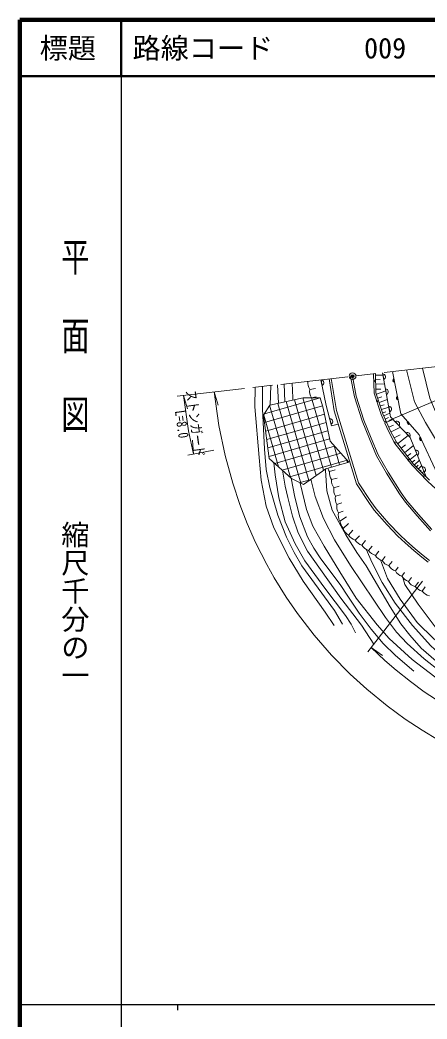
# Model space of a CAD drawing. Units: millimetres at full size, sheet at 1:1000; details may follow other scales. Extents: x 40000 to 680000, y 20000 to 380000.
# Drawn here: x 40000 to 112330, y 202409 to 380000 of the extents above; entities that cross this region are included whole.
import ezdxf
from ezdxf.enums import TextEntityAlignment as Align

# ---------------------------------------------------------------- set-up
doc = ezdxf.new("R2010")
doc.units = ezdxf.units.MM
doc.header["$LTSCALE"] = 1000
doc.header["$PDMODE"] = 32
doc.header["$PDSIZE"] = 500
doc.linetypes.add('CHAIN', pattern=[18.5, 12, -1.5, 3.5, -1.5])
for name, color, linetype, lineweight in [('M-BGD', 7, 'Continuous', 13), ('M-BMK', 2, 'CHAIN', 13), ('M-BMK-ROW', 30, 'Continuous', 13), ('M-BMK-SRVR', 3, 'Continuous', 13), ('M-STR-HTXT', 7, 'Continuous', 13), ('M-TTL', 2, 'Continuous', 140), ('M-TTL-BAND', 7, 'Continuous', 25), ('M-TTL-LINE', 7, 'Continuous', 50)]:
    doc.layers.add(name, color=color, linetype=linetype, lineweight=lineweight)
doc.layers.add('M-OTRS', color=6, linetype='Continuous')
doc.layers.add('M-TTL-TXT', color=7, linetype='Continuous')
doc.styles.add('@ＭＳ ゴシック', font='')
doc.styles.add('ＭＳ ゴシック', font='')
doc.styles.get('@ＭＳ ゴシック').set_extended_font_data('@MS Gothic')
doc.styles.get('ＭＳ ゴシック').set_extended_font_data('MS Gothic')

msp = doc.modelspace()

# ---------------------------------------------------------------- hatches: boundary and pattern name
at = {"layer": 'M-BGD'}
for points in [[(106454, 316242), (106577, 315628, -0.84072)], [(102868, 315668), (102861, 315968, -0.41421), (103015, 315822, -0.41421)], [(107086, 313094), (107209, 312481, -0.84072)], [(103461, 312030), (103367, 312315, -0.41421), (103556, 312220, -0.41421)], [(108894, 308631), (109303, 308157, -0.84072)], [(111150, 305812), (111412, 305244, -0.84072)], [(106587, 304758), (106448, 305024, -1)], [(109061, 301616), (108875, 301851, -1)], [(111774, 298681), (111564, 298896, -1)]]:
    msp.add_hatch(color=256, dxfattribs=at).paths.add_polyline_path(points)

# ---------------------------------------------------------------- linework, layer by layer
for p, q in [((103192, 316841), (104512, 316869)), ((104474, 317078), (104652, 316103)), ((106577, 315628), (106454, 316242)), ((84581, 315029), (84477, 311549)), ((85934, 311870), (85735, 315161)), ((86943, 315300), (87091, 312125)), ((91483, 314317), (92486, 314465)), ((93497, 316001), (93691, 315029)), ((102868, 315668), (102861, 315968)), ((103209, 316055), (103995, 316072)), ((103227, 315269), (104798, 315303)), ((103246, 314382), (104133, 314402)), ((104962, 314404), (105140, 313429)), ((93348, 312844), (83448, 309990)), ((90233, 312817), (93944, 299946)), ((91788, 312839), (95340, 300518)), ((91801, 312851), (92637, 312984)), ((103339, 313508), (105023, 314067)), ((103584, 312770), (104322, 313015)), ((107209, 312481), (107086, 313094)), ((93763, 311403), (83473, 308436)), ((84367, 311506), (88069, 298663)), ((85830, 311847), (89912, 297687)), ((87298, 312171), (91347, 298125)), ((88766, 312494), (92645, 299036)), ((103461, 312030), (103367, 312315)), ((103829, 312032), (105305, 312523)), ((104044, 311386), (104691, 311601)), ((104259, 310739), (105552, 311169)), ((105521, 311336), (105699, 310361)), ((83309, 309761), (85965, 300549)), ((94099, 309938), (83670, 306932)), ((95038, 309105), (95297, 308149)), ((104445, 310180), (105004, 310366)), ((104665, 309634), (105745, 310106)), ((104916, 309060), (105491, 309311)), ((94403, 308465), (83866, 305427)), ((95384, 307828), (96569, 308148)), ((105168, 308486), (106316, 308988)), ((105544, 307626), (106403, 308002)), ((105931, 306772), (107595, 307640)), ((106685, 308598), (107367, 307879)), ((109303, 308157), (108894, 308631)), ((94707, 306992), (84062, 303923)), ((95012, 305518), (84259, 302418)), ((106490, 305701), (107561, 306259)), ((107101, 304663), (108997, 306161)), ((108567, 306615), (109249, 305896)), ((111412, 305244), (111150, 305812)), ((95896, 304212), (85289, 301154)), ((95808, 304309), (96780, 300937)), ((106587, 304758), (106448, 305024)), ((107725, 303873), (108515, 304497)), ((108349, 303082), (109929, 304330)), ((97009, 302972), (86607, 299973)), ((108832, 302471), (109444, 302954)), ((109315, 301859), (110539, 302825)), ((110262, 303509), (110633, 302591)), ((98122, 301732), (87926, 298792)), ((98108, 301747), (98221, 301357)), ((109061, 301616), (108875, 301851)), ((109694, 301379), (110174, 301758)), ((110090, 300913), (110967, 301767)), ((110439, 300555), (110731, 300839)), ((110788, 300196), (111372, 300765)), ((111455, 300561), (111827, 299642)), ((94997, 299738), (96000, 300056)), ((95379, 298288), (96358, 298558)), ((111136, 299838), (111282, 299980)), ((111485, 299480), (111777, 299764)), ((111774, 298681), (111564, 298896)), ((91569, 298281), (89766, 297761)), ((95762, 296837), (96726, 297144)), ((96057, 295368), (96952, 295608)), ((96317, 293890), (97187, 294139)), ((96578, 292413), (97432, 292698)), ((96838, 290936), (98043, 291658)), ((97425, 289601), (98383, 290498)), ((98370, 288444), (99129, 289291)), ((99564, 287537), (100331, 288285)), ((100758, 286629), (101416, 287458)), ((101953, 285722), (102603, 286491)), ((103147, 284814), (103748, 285566)), ((104341, 283907), (104917, 284636)), ((105536, 282999), (106139, 283737)), ((106706, 282061), (107230, 282711)), ((107875, 281121), (108332, 281805)), ((109044, 280181), (109579, 280904)), ((110238, 279276), (110826, 280093)), ((111490, 278449), (111994, 279211))]:
    msp.add_line(p, q, dxfattribs=at)
for points in [[(111498, 318109), (112855, 312802), (113858, 310412), (115581, 307428), (118498, 302555), (120438, 300040), (122785, 297609), (125399, 295247), (129165, 292423), (133086, 289894), (136995, 287630), (143443, 284933)], [(94923, 316213), (95860, 310499), (99772, 297537), (102014, 294197), (102951, 292878), (105231, 290246), (107145, 288237), (108445, 287029), (109984, 285700), (111387, 284490), (112519, 283621)], [(95321, 316258), (96250, 310590), (100137, 297711), (102344, 294424), (103266, 293126), (105527, 290515), (107426, 288522), (108712, 287327), (110246, 286002), (111639, 284800), (112757, 283943)], [(102836, 317118), (102911, 313688), (104175, 309882), (104722, 308630)], [(103186, 317158), (103259, 313748), (104502, 310007), (105846, 306934), (106896, 304922), (109941, 301067), (112743, 298188)], [(104434, 317301), (105862, 309466), (109331, 305809), (112182, 298763)], [(114178, 299243), (110952, 306242), (107704, 310014), (106201, 317503)], [(108681, 317787), (110090, 312137), (112074, 308426), (115415, 302799), (117875, 299423), (120347, 296641), (124119, 293436), (136219, 285098), (137795, 284358)], [(81785, 314709), (81730, 311226), (82509, 302241), (82883, 298219), (83773, 293593), (85103, 289699), (87835, 284320), (90339, 280232), (94257, 274709), (95860, 272374)], [(97325, 272595), (95886, 275004), (90077, 282963), (88733, 285356), (87379, 288058), (85833, 291977), (84419, 296904), (83767, 300116), (83453, 303728), (83123, 310899), (83094, 314859)], [(88486, 312432), (88486, 312853), (88363, 315462)], [(95384, 307828), (94404, 311452), (93487, 316048)], [(104843, 308355), (105531, 306783), (106601, 304731), (109677, 300836), (112498, 297937), (115367, 295277), (119255, 291835), (124471, 287614), (128925, 284681), (130163, 283896)], [(85129, 301297), (85356, 299152), (85998, 295061), (87141, 290813), (88882, 286884), (90624, 283855), (94188, 278973), (97818, 274168), (98866, 272602), (99641, 271044)], [(94293, 300191), (94281, 299927), (94552, 296273), (95450, 292879), (97890, 288453), (99839, 285341), (101491, 282952), (105785, 275660), (107695, 272659), (109267, 270628), (111305, 268361), (113947, 266034), (116339, 264342), (124102, 260001), (133650, 255289), (140512, 251454)], [(102868, 269069), (100668, 272392), (97029, 277227), (91078, 285563), (89429, 288843), (88428, 291821), (87604, 295141), (87097, 297104), (86629, 299954)], [(88172, 298571), (88849, 295164), (89714, 291695), (91071, 288147), (92226, 286103), (93314, 284397), (95034, 282079), (96897, 279638), (98262, 277588), (100258, 274546), (102421, 271729), (104547, 269191), (106703, 267051), (109974, 264259)], [(91693, 298369), (92442, 295307), (93931, 291386), (95882, 287588), (98741, 283044), (104967, 273811), (106914, 271197), (108804, 269156), (111827, 266440), (114836, 264037), (118472, 261577), (122081, 259473), (129377, 255444), (134284, 252830)], [(130781, 252643), (121208, 258353), (114720, 262466), (109668, 266305), (105616, 270059), (103492, 272470), (99762, 277211), (96832, 281892), (94041, 286468), (92028, 290009), (90939, 292976), (89801, 297672), (89787, 297740)], [(133627, 256367), (127487, 259655), (118405, 264518), (115594, 266399), (113031, 268748), (109730, 272364), (106685, 276317), (104389, 279988), (102591, 283520), (101509, 285914)], [(104045, 284022), (105292, 280726), (107537, 277049), (110553, 272904), (113534, 269973), (116816, 267466), (121363, 264878), (126749, 261663), (133041, 257974)], [(108051, 280870), (108397, 279678), (110742, 276182), (113766, 272154), (118608, 268179), (123526, 265054), (129183, 261613), (132335, 259909)]]:
    msp.add_lwpolyline(points, dxfattribs=at)
msp.add_lwpolyline([(98409, 301412), (95098, 305100), (93879, 311002), (93348, 312844), (90306, 312833), (84380, 311528), (83302, 309748), (84309, 302032), (88266, 298487), (90381, 297449), (94345, 300227)], close=True, dxfattribs=at)
for centre, radius, start, end in [((104467, 316573), 505, 291.50369, 89.16188), ((106569, 315946), 318, 111.23284, 271.45058), ((93320, 315484), 2176, 172.1053, 212.42147), ((93498, 315496), 505, 292.45027, 90.10846), ((102865, 315818), 150, 271.2415, 91.2415), ((104955, 313899), 505, 291.50369, 89.16188), ((93638, 314018), 2176, 172.1053, 212.42147), ((93957, 312552), 2176, 172.1053, 172.43843), ((107201, 312798), 318, 111.23284, 271.45058), ((103414, 312172), 150, 288.37412, 108.37412), ((105514, 310831), 505, 291.50369, 89.16188), ((95073, 308602), 505, 296.29662, 93.95481), ((104860, 308690), 150, 203.62814, 23.62814), ((104980, 308415), 150, 23.62814, 203.62814), ((106955, 308172), 505, 324.65646, 122.31465), ((109140, 308430), 318, 140.62559, 300.84332), ((108837, 306188), 505, 324.65646, 122.31465), ((111330, 305551), 318, 124.64098, 284.85871), ((106517, 304891), 150, 297.55049, 117.55049), ((110357, 303013), 505, 303.20527, 100.86346), ((96781, 300984), 2176, 197.42578, 214.92807), ((108968, 301733), 150, 308.29748, 128.29748), ((111550, 300065), 505, 303.20527, 100.86346), ((97164, 299534), 2176, 174.61189, 214.92807), ((111669, 298789), 150, 314.2243, 134.2243), ((97546, 298083), 2176, 174.61189, 214.92807), ((98240, 296571), 2492, 173.85992, 208.86175), ((98199, 294983), 2176, 169.83388, 210.15006), ((98460, 293506), 2176, 169.83388, 210.15006), ((98720, 292029), 2176, 169.83388, 210.15006), ((100188, 291612), 3417, 191.41723, 216.0465), ((99378, 290232), 2052, 197.89903, 240.58454), ((100203, 289617), 2176, 212.61214, 252.92832), ((101397, 288710), 2176, 212.61214, 252.92832), ((102592, 287802), 2176, 212.61214, 252.92832), ((103786, 286895), 2176, 212.61214, 252.92832), ((104980, 285987), 2176, 212.61214, 252.92832), ((106174, 285080), 2176, 212.61214, 252.92832), ((107407, 284134), 2189, 211.22377, 251.29852), ((108570, 283183), 2176, 211.04067, 251.35684), ((109739, 282243), 2176, 211.04067, 251.35684), ((110517, 280884), 1633, 205.51539, 260.15606), ((111989, 280568), 2176, 216.42763, 256.74381), ((113241, 279742), 2176, 216.42763, 256.74381)]:
    msp.add_arc(centre, radius, start, end, dxfattribs=at)
at = {"layer": 'M-BMK'}
msp.add_line((67958, 313127), (122461, 319363), dxfattribs=at)
msp.add_lwpolyline([(99103, 316691), (99762, 313101), (101128, 308865), (102434, 305650), (103650, 302698), (105403, 299616), (107757, 295968), (108761, 294526), (110817, 292093), (113206, 289447)], dxfattribs=at)
at = {"layer": 'M-BMK-ROW'}
msp.add_lwpolyline([(98755, 316651), (99422, 313016), (100799, 308745), (102110, 305518), (103334, 302544), (105103, 299434), (107467, 295773), (108483, 294313), (110553, 291863), (112952, 289206)], dxfattribs=at)
at = {"layer": 'M-BMK-SRVR'}
msp.add_circle((99103, 316691), 600, dxfattribs=at)
at = {"layer": 'M-OTRS'}
msp.add_point((99103, 316691), dxfattribs=at)
at = {"layer": 'M-STR-HTXT'}
for p, q in [((105526, 308818), (124563, 316877)), ((69069, 313255), (69742, 310894)), ((74535, 313880), (75208, 311519)), ((70818, 302840), (70648, 305289)), ((74423, 303523), (69835, 302654)), ((101789, 267667), (111555, 280248)), ((102405, 268461), (104395, 267023))]:
    msp.add_line(p, q, dxfattribs=at)
for points in [[(69069, 313255), (69940, 306984), (70818, 302840)], [(74535, 313880), (75361, 307933), (76489, 302610), (77842, 297637), (79064, 293878), (80369, 290469), (81832, 287139), (83837, 283206), (85152, 280840), (87274, 277410), (89318, 274491), (92283, 270664), (95362, 267101), (98650, 263692), (101630, 261026), (105265, 258093), (108418, 255741), (111444, 253770), (114376, 251995)], [(102405, 268461), (104810, 266150), (106828, 264438), (109416, 262393), (111823, 260592), (114852, 258641), (117333, 257043), (121762, 254570), (124489, 253266), (128756, 251446), (133271, 249787), (137676, 248492), (142955, 247253), (146783, 246607), (150506, 246155), (154857, 245882), (159027, 245832), (164405, 245956)]]:
    msp.add_lwpolyline(points, dxfattribs=at)
at = {"layer": 'M-TTL'}
for p, q in [((40000, 380000), (40000, 20000)), ((680000, 380000), (40000, 380000))]:
    msp.add_line(p, q, dxfattribs=at)
at = {"layer": 'M-TTL-BAND'}
for p, q in [((58000, 370000), (58000, 20000)), ((40000, 205000), (579000, 205000)), ((68000, 205000), (68000, 204000))]:
    msp.add_line(p, q, dxfattribs=at)
at = {"layer": 'M-TTL-LINE'}
for p, q in [((58000, 380000), (58000, 370000)), ((40000, 370000), (680000, 370000))]:
    msp.add_line(p, q, dxfattribs=at)

# ---------------------------------------------------------------- texts
at = {"layer": 'M-STR-HTXT', "style": 'ＭＳ ゴシック', "width": 0.8}
msp.add_text('ストンガード', height=1833, rotation=277.902, dxfattribs=at).set_placement((69736, 308073), align=Align.BOTTOM_CENTER)
msp.add_text('L=8.0', height=1833, rotation=277.902, dxfattribs=at).set_placement((69680, 308285), align=Align.TOP_CENTER)
at = {"layer": 'M-TTL-BAND', "style": '@ＭＳ ゴシック', "width": 1.4}
msp.add_text('平  面  図', height=3666, rotation=270, dxfattribs=at).set_placement((49777, 306475), align=Align.MIDDLE_RIGHT)
at = {"layer": 'M-TTL-BAND', "style": '@ＭＳ ゴシック'}
msp.add_text('縮尺千分の一', height=3666, rotation=270, dxfattribs=at).set_placement((49777, 261030), align=Align.MIDDLE_RIGHT)
at = {"layer": 'M-TTL-TXT', "style": 'ＭＳ ゴシック'}
msp.add_text('標題', height=3666, dxfattribs=at).set_placement((48500, 375000), align=Align.MIDDLE_CENTER)
for s, p in [('路線コード', (60000, 375000)), ('009', (101142, 375000))]:
    msp.add_text(s, height=3666, dxfattribs=at).set_placement(p, align=Align.MIDDLE_LEFT)

doc.saveas('drawing.dxf')
